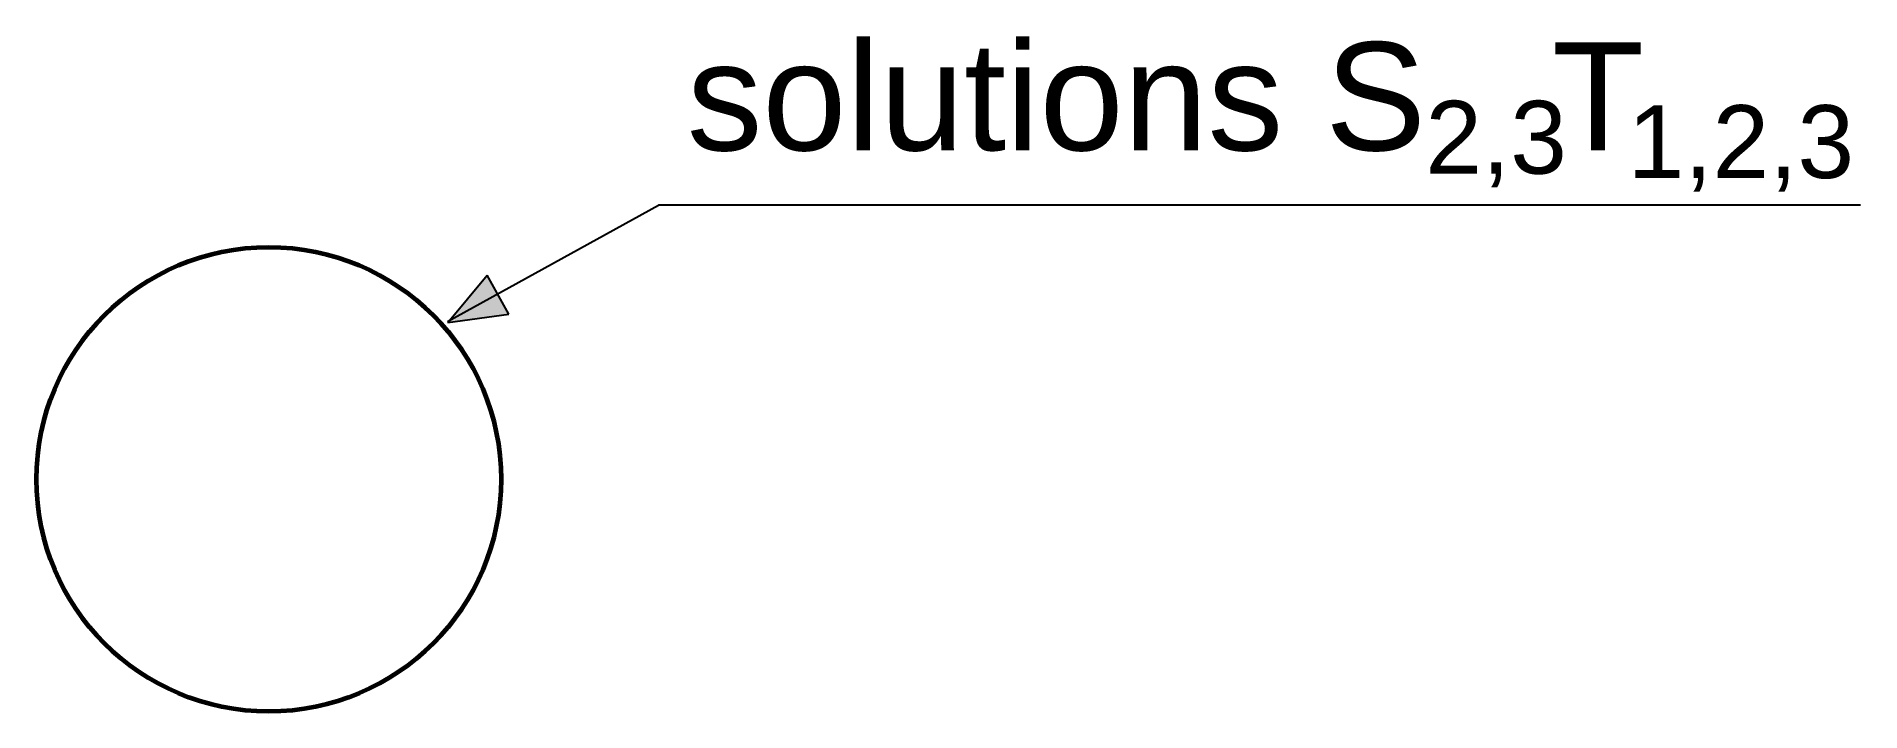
# Model space of a CAD drawing. Header units: inches. Extents: x 2.5 to 13.4, y 4 to 8.1.
# Drawn here: x 2.507 to 7.011, y 6.415 to 8.082 of the extents above; entities outside this region: 3.
import ezdxf

# ---------------------------------------------------------------- set-up
doc = ezdxf.new("R2010")
doc.units = ezdxf.units.IN
doc.header["$MEASUREMENT"] = 0
doc.styles.get("Standard").update_dxf_attribs({"font": 'ARIAL.TTF'})

msp = doc.modelspace()

# ---------------------------------------------------------------- hatches: boundary and pattern name
h = msp.add_hatch(color=256)
h.paths.add_polyline_path([(3.6457, 7.4464), (3.5269, 7.3809), (3.523, 7.3762), (3.6734, 7.3968)])
h.paths.add_polyline_path([(3.6457, 7.4464), (3.6197, 7.4931), (3.5269, 7.3809)])

# ---------------------------------------------------------------- linework, layer by layer
for p, q in [((3.5223, 7.3784), (4.043, 7.6656)), ((3.5223, 7.3784), (4.043, 7.6656)), ((7.0108, 7.6656), (4.043, 7.6656)), ((3.523, 7.3762), (3.6197, 7.4931)), ((3.6734, 7.3968), (3.6197, 7.4931)), ((3.523, 7.3762), (3.6734, 7.3968))]:
    msp.add_line(p, q)
at = {"lineweight": 60}
msp.add_circle((3.0806, 6.9888), 0.5735, dxfattribs=at)

# ---------------------------------------------------------------- texts
for s, height, p in [('solutions S   T ', 0.267087, (4.1129, 7.8011)), ('2,3', 0.18, (5.9363, 7.7435)), ('1,2,3', 0.18, (6.4357, 7.7327)), ('S T ', 0.26709, (12.7286, 4.0859)), ('3', 0.18, (12.9695, 4.0014)), ('1', 0.18, (13.2534, 3.9924))]:
    msp.add_text(s, height=height).set_placement(p)

doc.saveas('drawing.dxf')
